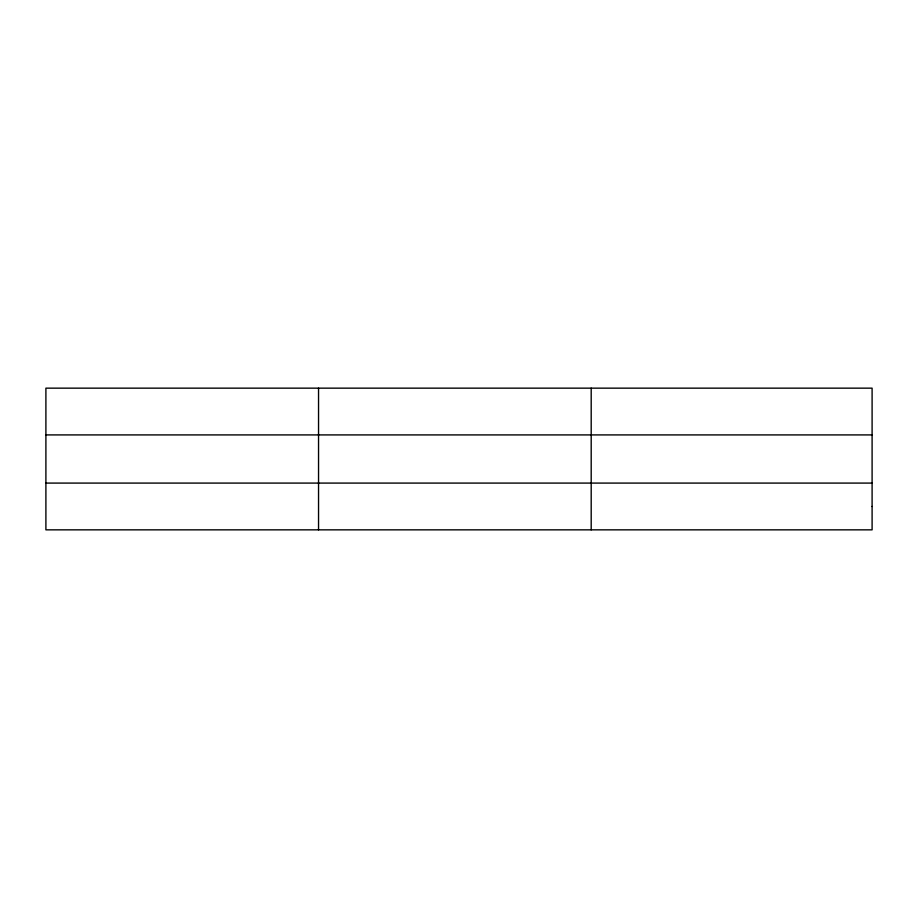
<?xml version="1.0" encoding="UTF-8"?>
<svg xmlns="http://www.w3.org/2000/svg" width="918" height="918" viewBox="0 0 918 918"><rect width="100%" height="100%" fill="white"/><g stroke="black" fill="none" stroke-linecap="round" stroke-linejoin="round"><path stroke-width="1.38" d="M318.546 388.153L318.546 529.847M591.192 388.153L591.192 529.847M45.9 434.914L872.1 434.914M45.9 483.086L872.1 483.086M872.1 506.472L872.1 529.847L45.9 529.847L45.9 388.153L872.1 388.153L872.1 506.472"/></g></svg>
